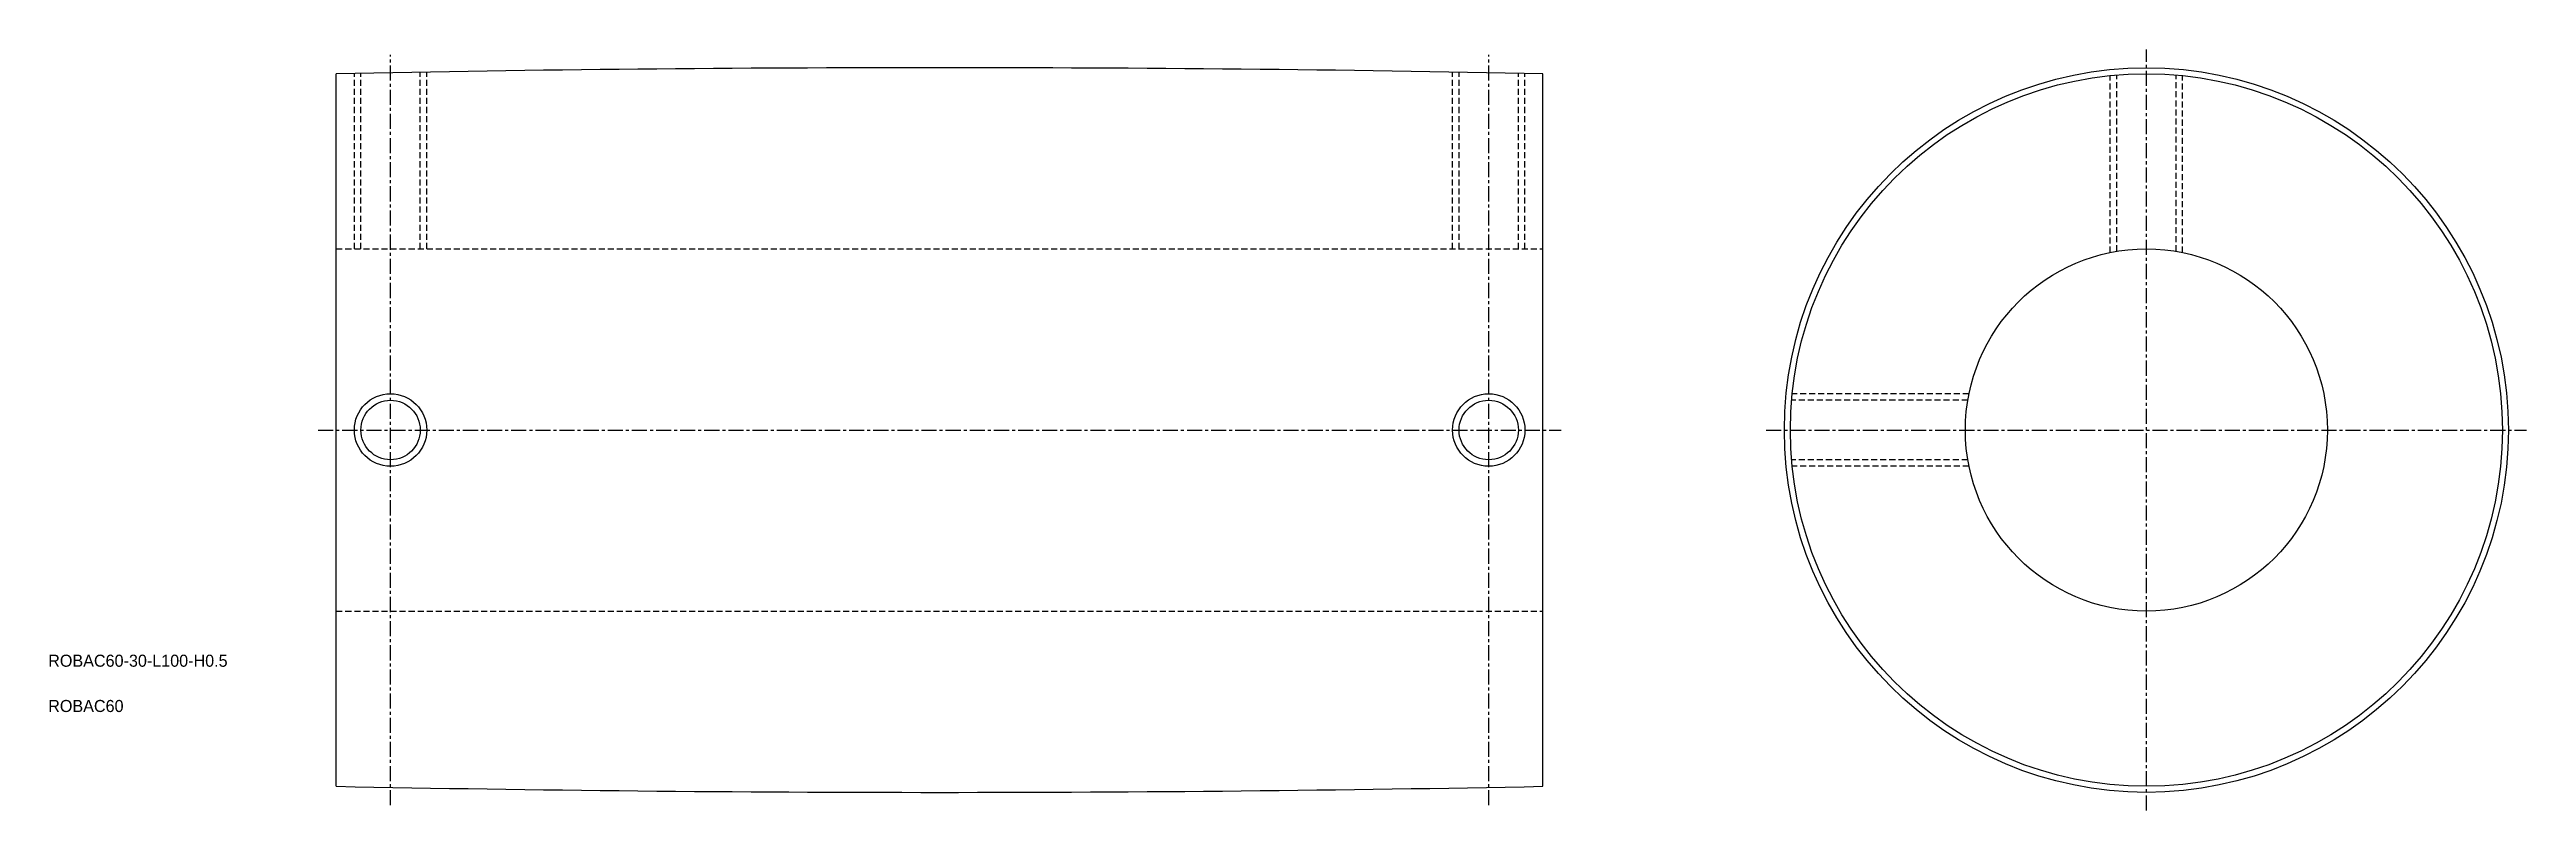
# Model space of a CAD drawing. Extents: x 3 to 208, y -6 to 57.
import ezdxf

# ---------------------------------------------------------------- set-up
doc = ezdxf.new("R2010")
doc.units = 0
doc.linetypes.add('CENTER', pattern=[2, 1.25, -0.25, 0.25, -0.25])
doc.linetypes.add('DASHED', pattern=[0.75, 0.5, -0.25])
doc.layers.get('0').update_dxf_attribs({"linetype": 'CONTINUOUS'})
doc.layers.add('CENTER', color=1, linetype='CENTER')

msp = doc.modelspace()

# ---------------------------------------------------------------- linework, layer by layer
at = {"color": 3, "linetype": 'DASHED'}
for p, q in [((33.33, 40.85), (33.33, 55.48)), ((33.87, 40.85), (33.87, 55.49)), ((118.87, 40.85), (118.87, 55.49)), ((119.41, 40.85), (119.41, 55.48)), ((27.87, 40.85), (27.87, 55.38)), ((28.41, 40.85), (28.41, 55.39)), ((124.33, 40.85), (124.33, 55.39)), ((124.87, 40.85), (124.87, 55.38)), ((173.37, 40.55), (173.37, 55.2)), ((173.91, 40.65), (173.91, 55.25)), ((178.83, 40.65), (178.83, 55.25)), ((179.37, 40.55), (179.37, 55.2)), ((26.37, 40.85), (126.37, 40.85)), ((161.67, 28.85), (147.02, 28.85)), ((161.57, 28.31), (146.97, 28.31)), ((161.57, 23.39), (146.97, 23.39)), ((161.67, 22.85), (147.02, 22.85)), ((26.37, 10.85), (126.37, 10.85))]:
    msp.add_line(p, q, dxfattribs=at)
at = {"color": 7, "linetype": 'CONTINUOUS'}
for p, q in [((26.37, -3.65), (26.37, 55.35)), ((126.37, -3.65), (126.37, 55.35))]:
    msp.add_line(p, q, dxfattribs=at)
for centre, radius in [((176.37, 25.85), 30), ((176.37, 25.85), 29.5), ((176.37, 25.85), 15), ((30.87, 25.85), 2.46), ((121.87, 25.85), 2.46)]:
    msp.add_circle(centre, radius, dxfattribs=at)
at = {"color": 3, "linetype": 'CONTINUOUS'}
for centre in [(30.87, 25.85), (121.87, 25.85)]:
    msp.add_circle(centre, 3, dxfattribs=at)
at = {"color": 7, "linetype": 'CONTINUOUS'}
for centre, start, end in [((76.37, -2444.4), 88.85412, 91.14588), ((76.37, 2496.1), 268.85412, 271.14588)]:
    msp.add_arc(centre, 2500.25, start, end, dxfattribs=at)
at = {"layer": 'CENTER', "color": 1, "linetype": 'CENTER'}
for p, q in [((30.87, -5.22), (30.87, 56.92)), ((121.87, -5.22), (121.87, 56.92)), ((176.37, -5.65), (176.37, 57.35)), ((24.87, 25.85), (127.87, 25.85)), ((144.87, 25.85), (207.87, 25.85))]:
    msp.add_line(p, q, dxfattribs=at)

# ---------------------------------------------------------------- texts
at = {"color": 7, "linetype": 'CONTINUOUS'}
for s, p in [('ROBAC60-30-L100-H0.5', (2.5, 6.25)), ('ROBAC60', (2.5, 2.5))]:
    msp.add_text(s, height=1, dxfattribs=at).set_placement(p)

doc.saveas('drawing.dxf')
